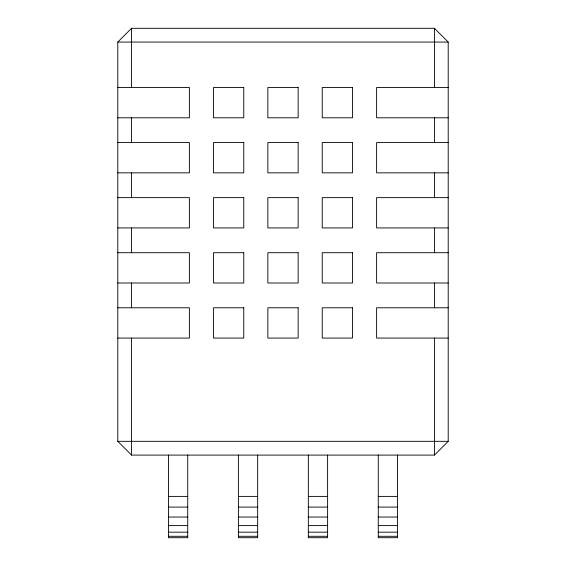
<?xml version="1.0" encoding="UTF-8"?>
<svg xmlns="http://www.w3.org/2000/svg" width="566" height="566" viewBox="0 0 566 566"><rect width="100%" height="100%" fill="white"/><g stroke="black" fill="none" stroke-linecap="round" stroke-linejoin="round"><path stroke-width="0.85" d="M117.792 42.068L131.56 28.3L434.44 28.3L448.208 42.068L448.208 441.324L434.44 455.092L131.56 455.092L117.792 441.324L117.792 42.068L448.208 42.068M117.792 87.504L189.384 87.504L189.384 117.792L117.792 117.792M448.208 87.504L376.616 87.504L376.616 117.792L448.208 117.792M117.792 142.568L189.384 142.568L189.384 172.856L117.792 172.856M448.208 142.568L376.616 142.568L376.616 172.856L448.208 172.856M117.792 197.64L189.384 197.64L189.384 227.928L117.792 227.928M448.208 197.64L376.616 197.64L376.616 227.928L448.208 227.928M117.792 252.712L189.384 252.712L189.384 283L117.792 283M448.208 252.712L376.616 252.712L376.616 283L448.208 283M117.792 307.784L189.384 307.784L189.384 338.072L117.792 338.072M448.208 307.784L376.616 307.784L376.616 338.072L448.208 338.072M117.792 441.324L448.208 441.324M168.456 496.396L187.728 496.396M238.392 496.396L257.664 496.396M308.336 496.396L327.608 496.396M378.272 496.396L397.544 496.396M168.456 507.086L187.728 507.086M238.392 507.086L257.664 507.086M308.336 507.086L327.608 507.086M378.272 507.086L397.544 507.086M168.456 517.048L187.728 517.048M238.392 517.048L257.664 517.048M308.336 517.048L327.608 517.048M378.272 517.048L397.544 517.048M168.456 525.602L187.728 525.602M238.392 525.602L257.664 525.602M308.336 525.602L327.608 525.602M378.272 525.602L397.544 525.602M168.456 532.167L187.728 532.167M238.392 532.167L257.664 532.167M308.336 532.167L327.608 532.167M378.272 532.167L397.544 532.167M168.456 536.292L187.728 536.292M238.392 536.292L257.664 536.292M308.336 536.292L327.608 536.292M378.272 536.292L397.544 536.292M434.44 28.3L434.44 87.504M434.44 117.792L434.44 142.568M434.44 172.856L434.44 197.64M434.44 227.928L434.44 252.712M434.44 283L434.44 307.784M434.44 338.072L434.44 455.092M397.544 455.092L397.544 537.7L378.272 537.7L378.272 455.092M327.608 455.092L327.608 537.7L308.336 537.7L308.336 455.092M257.664 455.092L257.664 537.7L238.392 537.7L238.392 455.092M187.728 455.092L187.728 537.7L168.456 537.7L168.456 455.092M131.56 28.3L131.56 87.504M131.56 117.792L131.56 142.568M131.56 172.856L131.56 197.64M131.56 227.928L131.56 252.712M131.56 283L131.56 307.784M131.56 338.072L131.56 455.092M243.762 87.504L213.474 87.504L213.474 117.792L243.762 117.792L243.762 87.504M298.148 87.504L267.852 87.504L267.852 117.792L298.148 117.792L298.148 87.504M352.526 87.504L322.238 87.504L322.238 117.792L352.526 117.792L352.526 87.504M243.762 142.568L213.474 142.568L213.474 172.856L243.762 172.856L243.762 142.568M298.148 142.568L267.852 142.568L267.852 172.856L298.148 172.856L298.148 142.568M352.526 142.568L322.238 142.568L322.238 172.856L352.526 172.856L352.526 142.568M243.762 197.64L213.474 197.64L213.474 227.928L243.762 227.928L243.762 197.64M298.148 197.64L267.852 197.64L267.852 227.928L298.148 227.928L298.148 197.64M352.526 197.64L322.238 197.64L322.238 227.928L352.526 227.928L352.526 197.64M243.762 252.712L213.474 252.712L213.474 283L243.762 283L243.762 252.712M298.148 252.712L267.852 252.712L267.852 283L298.148 283L298.148 252.712M352.526 252.712L322.238 252.712L322.238 283L352.526 283L352.526 252.712M243.762 307.784L213.474 307.784L213.474 338.072L243.762 338.072L243.762 307.784M298.148 307.784L267.852 307.784L267.852 338.072L298.148 338.072L298.148 307.784M352.526 307.784L322.238 307.784L322.238 338.072L352.526 338.072L352.526 307.784"/></g></svg>
